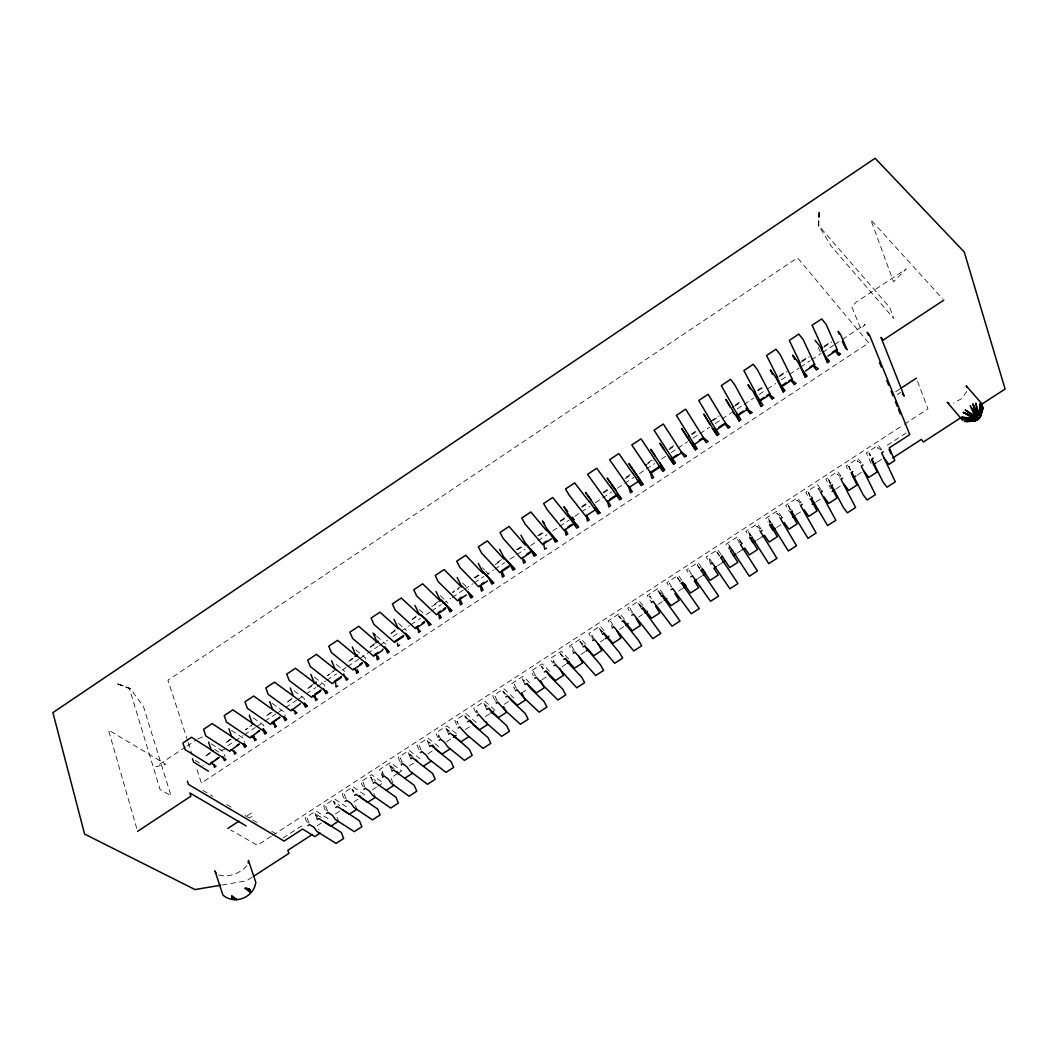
<?xml version="1.0" encoding="UTF-8"?>
<svg xmlns="http://www.w3.org/2000/svg" width="1058" height="1058" viewBox="0 0 1058 1058"><rect width="100%" height="100%" fill="white"/><g stroke="black" fill="none" stroke-linecap="round" stroke-linejoin="round"><path stroke-width="0.75" stroke-dasharray="5 3.75" d="M818.813 226.412L819.077 210.449L818.284 225.103L831.231 246.183L893.851 318.59L889.527 307.164L818.284 225.103L819.619 211.759M966.84 391.513L961.577 398.668L953.496 403.124M246.845 865.642C240.087 873.577 228.052 878.219 217.961 874.649M185.653 747.001L156.015 766.666L165.855 764.312L108.485 729.994L137.104 829.763M187.002 746.102L196.431 739.846M197.78 738.96L204.035 736.183M209.775 752.595L204.868 756.708L210.886 752.727M229.956 739.238L225.116 743.324L233.567 737.73M253.841 723.434L245.43 729.875L251.5 725.867M270.544 712.391L265.822 716.385L273.123 711.558M292.167 698.082L286.282 702.856L293.608 698.002M312.652 684.539L306.82 689.274L312.956 685.214M335.651 669.317L327.438 675.639L333.587 671.566M352.592 658.116L348.122 661.951L353.055 658.684M374.519 643.608L368.872 648.223L375.061 644.124M395.282 629.867L389.701 634.443L397.16 629.51M416.125 616.073L410.61 620.623L419.338 614.843M438.29 601.407L431.585 606.737L440.353 600.944M461.791 585.867L453.036 591.66L452.639 592.811L458.921 588.658M474.09 577.734L480.372 573.581M501.518 559.589L495.21 563.755L494.972 564.8L501.307 560.621M516.41 549.737L522.745 545.544M537.689 535.652L544.037 531.46M560.317 520.681L565.422 517.309M581.755 506.504L586.873 503.119M603.272 492.274L608.403 488.875M626.151 477.132L632.591 472.873M647.827 462.796L651.702 460.23M669.582 448.407L674.766 444.968M691.416 433.965L695.318 431.373M710.712 421.19L718.554 416.006M735.323 404.91L740.56 401.445M757.396 390.309L762.659 386.831M779.548 375.656L786.16 371.279M801.779 360.937L808.418 356.559M824.103 346.178L830.755 341.774M475.029 577.999L481.337 573.833M517.534 549.882L522.612 546.523M538.892 535.758L545.267 531.539M560.343 521.568L565.461 518.182M581.86 507.337L586.992 503.939M603.457 493.054L608.615 489.642M625.133 478.705L630.303 475.293M645.592 465.176L653.381 460.032M668.722 449.875L673.933 446.436M691.945 434.521L695.873 431.915M712.629 420.833L720.511 415.622M734.702 406.232L741.288 401.868M758.189 390.693L763.479 387.202M779.098 376.86L787.059 371.596M801.422 362.101L809.41 356.81M823.825 347.275L831.852 341.972M227.827 745.731L242.97 735.72M244.345 734.807L255.348 727.534M256.724 726.621L263.614 722.072M264.989 721.159L276.006 713.885M277.381 712.973L284.258 708.424M285.634 707.511L296.65 700.224M298.025 699.325L304.916 694.775M306.291 693.863L315.919 687.488M317.294 686.576L325.56 681.114M326.935 680.201L336.576 673.84M342.078 670.19L346.204 667.466M347.579 666.553L358.596 659.279M359.971 658.367L377.865 646.531M379.253 645.618L387.506 640.169M393.007 636.519L399.898 631.97M401.273 631.057L409.539 625.595M410.914 624.696L420.542 618.322M426.057 614.685L430.183 611.947M431.558 611.035L441.199 604.673M442.575 603.761L450.827 598.299M452.202 597.386L463.219 590.113M464.594 589.2L472.86 583.738M474.235 582.826L483.863 576.451M485.252 575.552L493.504 570.09M494.88 569.178L504.521 562.803M510.022 559.166L515.537 555.529M516.912 554.617L525.165 549.155M530.68 545.518L547.198 534.594M552.699 530.957L558.201 527.307M559.576 526.395L569.217 520.033M574.719 516.383L580.234 512.746M581.609 511.834L589.861 506.372M595.376 502.735L611.894 491.811M617.396 488.174L633.914 477.251M639.429 473.614L644.93 469.977M646.306 469.064L654.571 463.602M661.448 459.053L665.575 456.329M671.089 452.679L676.591 449.042M677.966 448.129L687.607 441.755M693.109 438.118L698.624 434.481M699.999 433.568L709.627 427.194M715.142 423.557L720.643 419.92M722.019 419.008L731.66 412.633M737.161 408.996L742.676 405.359M744.052 404.447L753.68 398.072M759.194 394.436L766.071 389.886M767.447 388.974L775.712 383.512M781.214 379.875L788.104 375.326M789.48 374.413L799.107 368.039M800.483 367.139L810.124 360.765M811.499 359.852L821.14 353.478M822.516 352.565L833.532 345.292M834.907 344.379L865.193 324.356L860.842 328.853L851.703 306.582L856.2 302.138L906.256 268.93L893.521 281.812L870.787 219.694L942.691 298.938M247.241 815.758L251.381 813.047L252.439 816.141L249.833 817.847M895.623 391.738L899.763 389.027M897.237 394.687L900.993 392.24M271.258 836.296L257.398 845.316L230.71 830.014M272.647 835.397L903.003 425.144M904.392 424.245L927.945 408.917L917.511 381.264M283.002 838.015L301.477 826.02L304.188 827.7M887.226 445.273L906.309 432.867M321.328 823.005L317.334 825.597L319.027 830.12M339.631 811.129L335.624 813.734L337.938 819.725M357.988 799.213L353.967 801.819L356.334 807.796M376.41 787.258L372.376 789.876L374.796 795.814M377.746 786.385L383.128 782.894L371.702 774.694L360.818 781.783L362.63 786.266M397.583 773.517L390.825 777.895L393.311 783.806M398.932 772.631L401.63 770.885L390.402 762.527L379.491 769.629L381.964 775.593M409.353 765.873L417.474 760.596M427.921 753.812L436.068 748.522M446.569 741.711L452.017 738.18M465.256 729.584L473.455 724.254M485.384 716.517L489.497 713.846M504.203 704.297L509.705 700.727M521.7 692.937L527.228 689.353M542.027 679.739L547.555 676.155M562.102 666.712L565.805 664.305M581.173 654.333L584.889 651.926M600.296 641.915L604.025 639.495M619.485 629.457L624.471 626.217M638.741 616.959L642.484 614.526M658.05 604.422L664.318 600.349M678.681 591.025L683.719 587.759M698.121 578.409L703.173 575.129M717.628 565.752L722.693 562.459M737.201 553.043L742.28 549.75M756.827 540.307L761.932 536.988M776.519 527.519L781.637 524.199M796.29 514.691L801.422 511.358M816.115 501.823L821.259 498.477M836.005 488.902L843.755 483.876M857.258 475.108L862.442 471.749M877.28 462.108L883.787 457.889M252.016 877.307L246.54 880.851L222.392 884.938M220.937 750.281L224.574 749.408M117.663 684.103L130.438 688.811L143.478 706.572L170.96 795.735L160.075 789.493L129.248 688.044L116.459 683.336L130.438 688.811M202.885 790.366L212.724 796.224M226.782 804.583L232.403 807.928M245.059 815.454L257.702 822.979M271.761 831.337L278.796 835.516M195.188 760.411L203.348 765.45M214.576 749.421L219.654 752.661M317.255 819.527L314.98 813.47L321.288 817.503M211.269 743.853L223.317 751.577L225.142 756.933M327.993 818.68L315.958 810.957L305.18 817.966L306.86 822.529M334.685 804.437L333.508 801.422L339.711 805.522M231.53 730.43L243.38 738.312L244.795 742.306M346.323 806.791L334.473 798.909L323.669 805.945L326.538 813.496M353.306 792.336L352.102 789.334L355.766 791.847M253.166 717.853L263.521 725.008L264.5 727.653M364.693 794.862L353.055 786.821L342.21 793.884L345.159 801.395M881.036 450.1L877.532 447.627L880.005 450.761M372.588 781.69L370.75 777.207L375.55 780.619M272.276 703.451L283.729 711.65L285.237 715.605M860.683 463.325L857.231 460.825L859.665 463.986M840.396 476.497L836.997 473.984L840.184 478.216M391.976 770.991L389.463 765.027L394.171 768.518M294.018 690.808L304.016 698.254L305.035 700.872M822.423 491.322L816.829 487.103L820.744 492.42M800.046 502.735L796.727 500.169L799.61 504.19M410.808 758.758L408.243 752.82L412.858 756.377M314.543 677.226L324.356 684.804L325.414 687.409M420.185 758.837L409.168 750.334L398.205 757.449L400.744 763.387M779.958 515.788L776.691 513.209L780.473 518.592M429.693 746.485L427.075 740.574L430.461 743.298M336.351 664.543L344.776 671.301M438.792 746.763L427.987 738.087L416.997 745.229L418.942 749.659M759.948 528.788L756.721 526.196L760.438 531.605M741.063 542.622L736.818 539.13L739.555 543.217M448.658 734.159L445.96 728.288L449.293 731.052M355.832 649.89L365.274 657.759L366.385 660.351M456.289 733.657L446.86 725.801L435.843 732.969L437.84 737.386M719.665 556.138L716.98 552.038L719.07 553.797M699.841 569.019L697.209 564.893L700.303 567.551M466.287 718.885L464.912 715.962L469.263 719.718M376.582 636.149L385.839 644.177M476.193 722.482L465.811 713.476L454.755 720.67L457.466 726.529M680.082 581.86L677.504 577.708L680.558 580.392M661.237 596.051L657.864 590.483L661.872 594.08M486.746 709.415L483.929 703.596L487.13 706.466M398.535 623.387L406.47 630.528M494.985 710.288L484.815 701.123L473.719 708.331L475.809 712.708M641.598 608.813L638.278 603.219L643.238 607.755M620.398 618.718L618.771 615.915L621.694 618.652M504.441 694.088L503 691.191L506.134 694.114M419.418 609.567L423.861 613.719M513.831 698.042L503.873 688.718L492.75 695.952L494.88 700.303M602.505 634.205L599.317 628.558L604.131 633.16M525.072 684.513L522.136 678.747L524.186 680.73M582.27 645.433L579.929 641.174L582.773 643.952M440.366 595.694L447.97 603.113M529.503 682.608L523.009 676.274L511.834 683.534L514.743 689.313M562.129 656.595L560.608 653.738L564.112 657.23M542.833 669.132L541.339 666.262L544.328 669.291M462.452 582.852L468.826 589.332M549.591 671.301L542.199 663.789L530.997 671.076L533.219 675.388M541.339 666.262L543.64 668.603M522.136 678.747L524.411 681.114M560.608 653.738L563.53 656.82M482.488 567.815L484.564 570.011M485.609 571.108L488.717 574.401M568.675 658.909L561.441 651.265L550.213 658.579L552.474 662.863M503 691.191L506.359 694.762M483.929 703.596L486.125 705.99M579.929 641.174L582.786 644.296M585.801 644.256L580.763 638.701L569.482 646.041L571.809 650.3M464.912 715.962L468.165 719.572M445.96 728.288L449.161 731.924M599.317 628.558L602.095 631.745M604.078 630.621L600.137 626.098L588.83 633.464L591.977 639.125M427.075 740.574L429.178 743.02M408.243 752.82L411.35 756.51M618.771 615.915L621.482 619.155M624.379 619.194L619.578 613.455L608.231 620.834L610.638 625.066M389.463 765.027L393.55 769.973M370.75 777.207L372.76 779.68M638.278 603.219L640.923 606.512M642.814 605.441L639.085 600.772L627.698 608.178L630.978 613.772M881.645 449.571L878.206 445.22L866.357 452.93L871.448 464.092M352.102 789.334L354.073 791.834M870.033 455.667L869.068 453.128L873.167 458.365M861.291 462.796L857.906 458.418L846.109 466.102L848.754 471.604M333.508 801.422L335.452 803.935M657.864 590.483L662.149 596.064M850.196 470.136L848.794 466.314L851.214 469.474M663.194 593.974L658.645 588.036L647.231 595.469L650.577 601.037M314.98 813.47L317.85 817.265M841.004 475.981L837.685 471.577L825.914 479.234L830.742 488.717M830.398 484.577L828.586 479.459L830.953 482.633M820.466 488.677L817.53 484.683L805.799 492.314L809.383 498.992M677.504 577.708L680.003 581.12M681.815 580.101L678.284 575.274L666.818 582.72L669.383 586.886M809.767 496.414L808.444 492.552L812.332 497.882M801.29 503.105L797.441 497.749L785.75 505.354L789.466 511.927M789.652 509.48L788.369 505.605L791.239 509.639M782.14 517.494L777.418 510.776L765.767 518.354L768.068 522.242M697.209 564.893L699.642 568.358M701.414 567.366L697.976 562.459L686.483 569.931L689.089 574.071M770.449 525.099L768.359 518.618L771.176 522.665M761.178 529.172L757.462 523.763L745.85 531.314L748.231 535.136M750.439 538.099L748.416 531.592L751.18 535.665M742.121 543.495L737.571 536.71L725.986 544.235L729.279 549.247M716.98 552.038L719.334 555.556M721.067 554.59L717.734 549.605L706.202 557.103L709.746 562.591M730.509 551.046L728.552 544.513L732.162 549.975M728.552 544.513L731.633 549.247M712.285 562.882L708.741 557.394L710.249 562.644M691.601 574.375L688.996 570.236L690.094 574.19M748.416 531.592L752.145 537.596M671.87 587.203L669.304 583.037L670.375 587.005M651.371 598.59L649.691 595.799L651.411 602.438M768.359 518.618L770.528 522.282M632.605 612.714L630.145 608.509L631.137 612.516M613.071 625.41L610.651 621.191L612.251 627.87M788.369 505.605L791.847 511.794M594.384 639.482L591.224 633.821L592.467 639.191M574.19 650.683L571.862 646.412L573.357 653.156M808.444 492.552L810.454 496.321M555.609 664.675L552.567 658.962L553.427 663.022M535.56 675.784L533.338 671.473L534.158 675.546M828.586 479.459L830.53 483.281M516.344 688.269L514.162 683.944L514.942 688.031M497.181 700.727L495.051 696.362L496.308 703.213M848.794 466.314L850.658 470.202M478.785 714.586L475.994 708.754L476.722 712.88M458.379 724.029L457.003 721.106L457.691 725.246M818.284 347.368L821.497 354.417M440.75 739.304L438.078 733.419L438.739 737.558M869.068 453.128L870.258 455.76M421.163 750.122L419.219 745.692L419.828 749.844M402.318 762.368L400.413 757.912L401.379 764.881M384.147 776.069L381.66 770.105L382.586 777.088M364.798 786.755L362.973 782.259L363.502 786.464M346.125 798.883L344.353 794.373L344.842 798.592M327.517 810.983L325.785 806.447L326.234 810.679M308.962 823.031L307.27 818.482L307.693 822.727M187.702 740.957L167.944 680.215L793.447 260.493L797.758 258.059L868.711 342.977L201.377 783.026L196.312 767.447M188.205 742.518L192.252 754.989"/><path stroke-width="1.5" d="M975.793 420.529L974.524 416.759L963.335 412.448L973.915 417.579L974.947 420.648L969.035 421.269L975.793 420.529L975.304 415.992L965.174 409.975L974.524 416.759L974.947 420.648L973.4 419.788L973.505 418.399L976.203 415.318L978.915 414.339L980.449 403.019L980.515 415.86C978.981 421.825 971.085 421.031 966.509 421.653L976.719 420.198L972.99 404.103L978.068 414.471L980.515 415.86L979.933 417.434L981.361 412.038L979.311 418.241L977.208 416.773L977.645 419.682L974.563 418.743L976.719 420.198L970.173 405.65L976.203 415.318L977.645 419.682L980.449 415.225L982.022 403.931L966.205 385.813L967.131 387.307M980.449 403.019L979.615 414.432L980.343 416.614L982.591 409.605M973.505 418.399L974.233 420.568L964.38 421.401L973.704 420.277L973.334 419.14L961.629 417.156L973.505 418.399L963.335 412.448M248.207 862.971L248.458 860.471L255.798 882.332C253.867 897.475 234.651 905.198 222.947 895.108L214.959 870.879L215.925 873.022M250.429 891.034L250.283 892.41L245.125 888.244L248.828 888.971L250.429 891.034L248.828 888.971L245.125 888.244M982.022 403.931L980.449 415.225L978.531 419.008L977.208 416.773M973.915 417.579L973.4 419.788L961.854 419.074L973.334 419.14M980.343 416.614L983.12 407.343L979.933 417.434M983.12 407.343L979.311 418.241M382.996 649.096L382.348 650.458L373.659 656.198L352.605 638.45L349.894 632.142L358.715 626.283L377.547 642.484M300.472 703.623L290.95 710.831L268.229 694.418L265.809 687.965L274.511 682.185L307.098 706.122L305.392 707.247L303.911 703.464M313.869 683.732L316.302 682.119M355.052 656.489L357.511 654.862M375.749 642.788L378.222 641.161M213.108 761.337L210.701 762.924L216.004 766.243L214.338 767.341L214.139 764.326M215.501 759.75L219.112 757.369L209.405 764.696L185.057 749.58L182.941 742.994L191.511 737.294L213.293 751.14M236.926 745.599L239.346 743.999L229.679 751.299L205.741 735.852L203.546 729.306L212.155 723.593L233.567 737.73M257.226 732.189L259.646 730.589L250.032 737.862L226.491 722.098L224.23 715.578L232.866 709.839L253.92 724.267M314.887 694.101L320.997 690.067L320.111 691.575L311.515 697.248L289.204 680.492L286.718 674.091L295.447 668.286L327.53 692.633L325.824 693.757L323.801 688.745M334.235 681.326L341.589 676.459L340.782 677.913L332.159 683.613L310.258 666.527L307.693 660.152L316.461 654.333L336.047 669.939M359.799 664.437L362.259 662.797L361.519 664.212L352.869 669.926L331.392 652.521L328.76 646.173L337.555 640.341L356.758 656.238M374.347 654.823L378.063 652.363M395.137 641.082L403.812 635.355M418.479 625.662L415.992 627.301L420.396 631.335L418.664 632.486L417.989 628.121M422.221 623.202L424.708 621.549L424.205 622.818L415.463 628.584L395.256 610.162L392.386 603.933L401.286 598.021L419.338 614.843M438.171 612.648L440.67 611.008M443.17 609.355L445.669 607.702L445.246 608.919L436.465 614.711L416.693 595.945L413.757 589.742L422.684 583.818L440.353 600.944M459.185 598.775L461.698 597.122M481.535 584.016L484.048 582.35M501.439 570.857L509.017 565.858M526.474 554.326L530.283 551.813M543.997 542.754L546.536 541.074M567.934 526.937L571.77 524.398M609.686 499.35L614.83 495.951M650.432 472.437L659.504 466.446M672.214 458.048L677.411 454.609M699.298 440.154L701.904 438.435M718.633 427.379L723.87 423.927M739.344 413.691L743.285 411.099M760.133 399.964L764.088 397.358M766.719 395.613L769.364 393.867M782.312 385.31L786.279 382.692M788.924 380.946L791.582 379.187M809.886 367.1L813.88 364.468M832.249 352.327L836.256 349.682L838.703 355.25L840.568 354.02L836.825 351.521M403.243 636.665L394.528 642.418L373.884 624.326L371.094 618.057L379.954 612.172L398.403 628.69M466.366 594.966L457.559 600.785L438.224 581.662L435.195 575.499L444.148 569.561L461.433 586.992M487.566 580.961L478.719 586.806L459.82 567.339L456.725 561.216L465.705 555.238L482.593 573M508.832 566.916L499.958 572.775L481.496 552.964L478.322 546.867L487.341 540.876L503.833 558.941M530.177 552.818L521.277 558.69L503.264 538.522L499.998 532.478L509.057 526.461L525.152 544.844M551.602 538.654L542.675 544.566L525.099 524.041L521.766 518.023L530.851 511.993L546.55 530.693M573.105 524.451L564.139 530.375L547.026 509.493L543.6 503.529L552.726 497.472L568.014 516.489M594.689 510.207L585.696 516.145L569.032 494.906L565.527 488.968L574.679 482.898L589.557 502.246M616.351 495.898L607.318 501.862L587.534 474.368L596.725 468.258L611.193 487.936M638.093 481.535L629.021 487.526L609.62 459.701L618.837 453.578L632.896 473.574M659.914 467.12L650.802 473.138L631.785 444.982L641.042 438.832L662.797 471.352L664.596 470.162L659.928 463.034M672.676 458.696L681.802 452.665L663.326 424.033L654.029 430.209L675.454 462.994L673.642 464.197L668.934 457.082M694.617 444.201L703.782 438.144L685.69 409.181L676.366 415.384L689.327 436.24M716.636 429.654L725.841 423.57L708.146 394.277L698.783 400.493L711.32 421.706M738.749 415.053L747.98 408.943L734.807 384.953L730.681 379.319L721.278 385.562L733.392 407.105M760.94 400.387L770.211 394.264L757.515 369.89L753.296 364.296L743.867 370.565L755.544 392.452M783.211 385.681L792.508 379.531L780.301 354.774L776.003 349.219L766.534 355.514L777.775 377.732M805.561 370.922L814.898 364.745L803.181 339.605L798.803 334.09L789.294 340.411L800.099 362.973M827.991 356.096L837.367 349.907L826.153 324.37L821.669 318.908L812.134 325.242L822.489 348.161M244.239 743.655L246.21 746.3L244.53 747.411L243.181 743.576M263.429 729.015L266.431 732.956L264.751 734.067L262.887 728.975M337.78 685.862L336.074 686.999L335.545 682.569M357.26 669.82L358.318 672.306L356.612 673.443L356.242 670.494M365.989 662.467L368.62 665.508L366.901 666.646L364.759 661.673M399.633 645.036L397.914 646.187L397.477 643.264M406.365 634.205L410.001 638.199L408.282 639.336L405.452 633.2M426.176 619.512L430.804 624.458L429.072 625.609L426.176 619.512L420.912 614.592M446.979 605.771L451.687 610.691L449.941 611.841L446.979 605.771L440.789 599.767M472.635 596.857L470.889 598.008L467.848 591.977L472.635 596.857L460.944 585.048L457.135 577.47M478.335 563.425L482.25 570.963L493.663 582.984L491.904 584.135L488.796 578.144L482.884 571.915M499.614 549.327L503.608 556.825L514.757 569.059L512.998 570.222L509.811 564.258L504.031 557.923M520.959 535.176L525.059 542.622L535.93 555.08L534.171 556.244L530.904 550.319L525.271 543.878M546.55 548.07L544.777 549.234L543.548 543.574M544.328 523.3L542.397 520.986L546.589 528.392L557.182 541.048L555.41 542.225L552.078 536.327L546.576 529.78M567.657 511.437L563.901 506.729L568.186 514.095L578.514 526.977L576.729 528.154L567.961 515.63M590.972 499.601L585.484 492.433L599.926 512.852L598.127 514.029L589.425 501.426M616.047 490.238L607.147 478.084L621.403 498.675L619.604 499.852L610.969 487.183M653.765 477.303L651.966 478.494L650.075 471.577L653.037 476.166M730.364 407.37L725.867 399.421L739.119 420.965L740.957 419.761L732.691 406.656M750.215 388.762L748.046 384.728L753.19 391.672L761.112 406.457L762.95 405.254L754.764 392.055M772.393 374.082L770.303 369.983L775.554 376.873L783.185 391.896L785.023 390.68L780.844 385.178L776.903 377.402M794.664 359.336L792.654 355.171L798.01 362.021L805.323 377.27L807.175 376.053L802.916 370.604L799.134 362.696M815.083 340.319L820.532 347.117L827.554 362.603L829.419 361.373L825.068 355.964L821.444 347.937M137.566 831.35L190.903 796.198L189.885 792.958L246.183 825.941M943.789 300.155L883.258 340.041L880.997 337.383L904.233 396.142L902.606 394.184M227.906 828.401L238.949 821.18M901.151 388.127L916.347 378.195M307.984 825.557L309.531 824.552L313.935 827.303L317.016 831.548L336.087 843.398L343.652 838.518L341.364 832.54L324.356 821.735M317.255 819.527L318.802 818.522L330.85 826.179L338.507 821.22M326.538 813.496L328.099 812.491L332.424 815.295L335.505 819.566L354.258 831.654L361.849 826.748L359.495 820.81L342.779 809.78M335.849 807.452L337.396 806.447L349.246 814.263L356.93 809.277M345.159 801.395L346.72 800.39L350.978 803.26L354.046 807.532L372.482 819.871L380.1 814.951L377.68 809.026L361.254 797.785L359.733 795.656M354.496 795.338L356.057 794.32L367.695 802.295L375.405 797.309M363.846 789.268L365.407 788.25L369.586 791.172L372.654 795.457L390.759 808.048L398.403 803.115L395.93 797.216L374.77 782.166L373.209 783.185M382.586 777.088L384.147 776.069L388.26 779.058L391.328 783.356L409.102 796.198L416.759 791.239L414.233 785.367L393.55 769.973L391.976 770.991M401.379 764.881L402.953 763.85L406.986 766.891L410.054 771.203L427.498 784.295L435.182 779.336L432.603 773.491L412.382 757.726L410.808 758.758M420.251 752.622L421.825 751.603L425.779 754.698L428.834 759.022L445.947 772.366L453.657 767.381L451.025 761.562L435.777 749.408L432.735 745.096M429.693 746.485L431.28 745.454L442.085 754.076L449.888 749.011M439.163 740.322L440.75 739.304L444.625 742.452L447.679 746.789L464.462 760.398L472.199 755.399L469.501 749.606L453.036 735.059M448.658 734.159L450.232 733.141L460.825 741.923L468.654 736.844M458.154 727.997L459.741 726.965L466.591 734.53L483.03 748.39L490.793 743.377L488.042 737.611L473.389 724.995L470.347 720.657M467.662 721.807L469.249 720.776L479.631 729.729L487.487 724.637L486.098 721.741M477.198 715.618L478.785 714.586L485.556 722.23L501.664 736.342L509.44 731.316L506.637 725.576L492.287 712.735L489.259 708.384M486.746 709.415L488.333 708.384L498.503 717.496L506.372 712.391L503.542 706.625M496.308 703.213L497.895 702.168L504.587 709.878L520.351 724.267L528.154 719.215L525.284 713.502L511.239 700.422L508.977 697.156M505.883 696.984L507.47 695.952L517.428 705.223L525.323 700.105L521.7 692.937M515.471 690.755L517.071 689.71L523.67 697.5L539.104 712.14L546.933 707.075L543.997 701.388L530.256 688.084L527.241 683.706M525.072 684.513L526.686 683.468L536.406 692.911L544.341 687.766L540.638 680.638M534.7 678.257L536.3 677.213L542.833 685.081L557.91 699.986L565.765 694.908L562.777 689.234L549.34 675.692L546.325 671.301M544.341 672.002L545.941 670.957L555.45 680.558L563.411 675.401L559.629 668.312M553.995 665.72L555.609 664.675L576.769 687.779L584.651 682.688L581.596 677.054L568.49 663.26L565.475 658.87M563.663 659.438L565.276 658.393L574.56 668.18L582.548 662.996L578.7 655.934M573.357 653.156L574.97 652.098L595.694 675.546L603.602 670.428L600.494 664.821L584.677 646.385M583.051 646.848L584.664 645.79L593.736 655.748L601.737 650.551L597.81 643.529M592.771 640.54L594.384 639.482L614.685 663.273L622.62 658.142L619.446 652.561L603.959 633.861M602.505 634.205L604.131 633.16L612.966 643.277L620.993 638.067L616.986 631.084M612.251 627.87L613.878 626.825L633.729 650.948L641.69 645.803L638.45 640.249L623.294 621.311M622.025 621.535L623.651 620.477L632.261 630.766L640.315 625.543L636.228 618.586M631.798 615.174L633.438 614.116L652.839 638.596L660.827 633.438L642.682 608.707M641.598 608.813L643.238 607.755L651.622 618.216L659.703 612.979L655.537 606.049M651.411 602.438L653.051 601.367L672.015 626.204L680.016 621.02L662.149 596.064M661.237 596.051L662.877 594.98L671.036 605.626L679.143 600.362L674.911 593.485M671.089 589.65L672.729 588.592L691.244 613.772L699.272 608.575L681.669 583.381M680.955 583.249L682.595 582.178L690.517 592.996L698.664 587.719L694.339 580.868L696.865 579.229M690.821 576.822L692.474 575.75L710.54 601.288L718.594 596.077L701.256 570.659M700.727 570.394L702.367 569.323L710.063 580.326L718.237 575.023L713.833 568.212L716.359 566.572M710.632 563.954L712.285 562.882L729.888 588.777L737.981 583.553L720.908 557.897M720.564 557.513L722.217 556.429M732.162 549.975L730.509 551.046L737.862 562.301L729.676 567.604L721.9 555.834M742.121 543.495L740.468 544.579L757.422 570.976L749.315 576.226L732.4 550.424M752.106 537.014L750.439 538.099L757.568 549.525L749.355 554.855L744.819 548.097L742.28 549.75M762.104 530.521L760.438 531.605L776.929 558.36L768.796 563.623L752.145 537.596M772.115 524.014L770.449 525.099L777.339 536.71L769.087 542.053L764.484 535.335L761.932 536.988M782.14 517.494L780.473 518.592L796.502 545.716L788.329 550.993L771.97 524.715M792.191 510.974L790.511 512.059L797.163 523.855L788.898 529.212L784.203 522.533M802.255 504.441L800.575 505.526L816.128 533.02L807.942 538.31L791.847 511.794M812.332 497.882L810.653 498.979L817.067 510.948L808.762 516.33L803.987 509.691M822.423 491.322L820.744 492.42L835.833 520.285L827.607 525.588L811.803 498.847M832.54 484.762L830.861 485.86L837.023 498.014L828.692 503.41L823.838 496.797M842.671 478.176L840.978 479.274L855.591 507.509L847.352 512.839L843.451 507.576L831.813 485.834M852.814 471.59L851.121 472.688L857.046 485.027L848.701 490.436L843.755 483.876M862.984 464.978L861.291 466.089L875.416 494.681L867.15 500.037L863.183 494.8L851.902 472.794M873.167 458.365L871.461 459.476L877.148 472L868.763 477.436L863.738 470.903M883.364 451.74L881.658 452.85L895.306 481.826L887.014 487.183L882.98 481.998L872.043 459.701M453.379 737.294L456.104 735.522M490.872 712.947L493.61 711.174M567.048 663.498L569.508 661.898M586.119 651.12L588.605 649.506M605.269 638.688L608.998 636.268M625.714 625.41L628.214 623.797M644.983 612.899L647.483 611.286M664.318 600.349L666.831 598.722M683.719 587.759L686.232 586.132L684.46 583.712M703.173 575.129L705.699 573.489M722.693 562.459L725.233 560.819M733.379 555.516L735.932 553.876M755.557 541.127L753.005 542.78L749.818 537.689M775.25 528.339L772.684 530.005L769.616 524.834M792.442 517.19L795.008 515.524M812.253 504.322L814.819 502.656M832.13 491.415L834.709 489.748M853.37 477.634L855.962 475.955M873.379 464.647L875.984 462.954M312.335 834.445L287.842 850.328L288.927 853.37L253.378 876.421M892.714 457.969L921.333 439.401L923.436 441.979L960.809 417.751M320.151 833.122L314.821 836.587L302.588 829.062L284.099 841.07L188.456 784.414L187.425 781.174M386.21 790.3L393.933 785.287M404.778 778.265L412.527 773.239M423.398 766.19L431.175 761.138M981.573 404.288L1005.1 389.04L964.248 252.029L875.138 158.25L52.9 712.603L84.6 834.074L195.016 889.566L220.778 885.215M961.854 419.074L973.704 420.277M978.915 414.339L980.144 414.736L978.915 414.339L975.767 403.098L978.068 414.471M980.449 415.225L977.142 414.802L972.99 404.103M233.249 899.062L234.902 899.591L232.125 898.176L231.728 895.623L236.966 899.75L231.596 896.999L233.249 899.062L232.125 898.176M247.188 888.416L249.926 889.857M948.854 403.204L947.267 402.318L962.793 420.515M208.492 771.203L193.521 761.998L192.463 758.731M230.909 749.58L236.119 752.965L234.44 754.063L234.228 751.061M246.21 746.3L231.702 736.738L228.898 728.684M251.182 736.183L256.314 739.635L254.634 740.745L254.264 736.249M266.431 732.956L252.174 723.196L249.278 715.182M814.594 366.187L818.284 368.726L816.432 369.943L813.853 366.676M792.455 380.814L796.092 383.38L794.241 384.596L791.715 381.303M769.192 394.528L773.98 397.967L772.128 399.183L769.655 395.877M291.942 709.257L296.901 712.841L295.208 713.965L294.918 710.989M312.441 695.714L317.307 699.378L315.601 700.502L315.125 696.058M725.352 423.491L729.98 427.009L728.155 428.212L724.981 423.729M702.406 437.007L708.106 441.437L706.294 442.641L703.186 438.131M353.636 668.497L358.318 672.306M659.068 465.639L664.596 470.162L650.71 449.214L655.405 456.382M368.62 665.508L355.633 654.743L352.288 646.941M637.511 479.882L642.96 484.445L641.161 485.622L632.591 472.873M616.034 494.073L621.403 498.675M375.418 635.144L373.104 633.134L376.542 640.897L389.278 651.873L387.559 653.011L384.808 646.848L388.379 650.868M594.636 508.21L599.926 512.852M410.001 638.199L397.53 627.01L393.999 619.3M573.317 522.295L578.514 526.977M552.078 536.327L557.182 541.048M430.804 624.458L418.598 613.071L414.974 605.401M530.904 550.319L535.93 555.08M509.811 564.258L514.757 569.059M451.687 610.691L439.731 599.092L436.015 591.462M488.796 578.144L493.663 582.984M325.838 690.57L327.53 692.633M844.853 347.024L847.061 349.722L840.317 334.037L838.081 331.326L839.311 334.183M836.071 352.01L838.703 355.25M304.598 703.015L307.098 706.122M572.365 517.309L574.243 519.663M883.787 457.889L888.892 464.383L894.764 460.574L889.302 447.878L909.787 434.574L869.464 334.95L867.203 332.265L868.433 335.293M284.271 716.425L285.911 718.514M396.869 771.533L398.39 773.676M415.529 759.406L417.05 761.562M710.712 421.19L719.043 434.23L717.218 435.433L712.312 428.424M702.261 568.582L704.84 572.272M693.347 442.985L697.209 448.645L695.384 449.835L681.762 428.649L695.384 449.835L693.347 442.985L688.811 435.684M664.556 450.324L659.822 443.183L673.642 464.197L671.671 457.307M607.821 501.122L610.651 505.764L608.866 506.941L607.464 501.36M709.984 424.496L703.782 414.062L717.218 435.433L715.102 428.622M586.436 515.246L589.213 519.914L587.428 521.091L586.079 515.484M565.131 529.317L567.842 534.025L566.07 535.189L564.774 529.555M732.612 411.35L734.12 414.009M524.041 559.695L525.337 562.076L523.578 563.24L522.401 557.553M502.299 572.444L504.203 576.028L502.444 577.179L501.32 571.479M645.235 464.502L645.592 465.176M481.284 586.317L483.136 589.928L481.39 591.078L480.319 585.352M460.349 600.15L462.148 603.774L460.402 604.925L459.397 599.172M440.062 615.148L441.239 617.581L439.493 618.732L438.779 614.394M377.851 656.225L378.949 658.698L377.217 659.835L376.622 655.444M842.393 341.324L844.244 345.609M889.051 449.505L890.876 453.737M343.731 673.986L346.336 680.228L348.042 679.091L334.791 668.524L331.538 660.681M879.476 362.484L881.314 367.02M886.829 380.615L888.667 385.152M891.114 391.196L892.952 395.718M895.412 401.762L897.25 406.298M898.48 409.314L900.318 413.85M310.867 674.382L314.028 682.265M290.262 688.031L293.331 695.952M283.597 716.874L285.038 720.683L286.731 719.559L253.656 696.045L244.98 701.798L247.321 708.278L270.451 724.373L280.026 717.126L271.522 722.746L276.574 726.264L274.882 727.375L274.472 722.905M825.068 355.964L827.554 362.603M269.737 701.626L272.713 709.601M802.916 370.604L805.323 377.27M780.844 385.178L783.185 391.896M223.066 756.854L224.375 760.715L226.055 759.604L211.309 750.228L208.585 742.134M758.85 399.712L761.112 406.457M736.937 414.194L739.119 420.965M632.168 491.56L630.37 492.75L628.558 485.794L632.168 491.56M686.311 455.826L684.5 457.016L680.691 451.356L686.311 455.826M751.934 412.514L750.109 413.718L746.062 408.163L751.934 412.514M638.397 477.264L628.888 463.669L642.96 484.445L638.397 477.264"/></g></svg>
